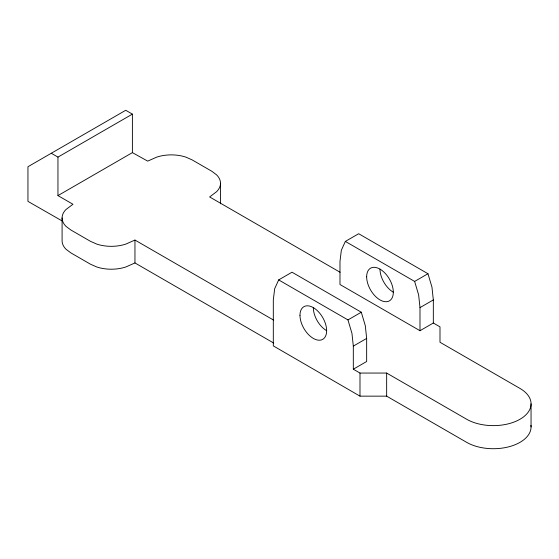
<?xml version="1.0" encoding="UTF-8"?>
<svg xmlns="http://www.w3.org/2000/svg" width="559" height="559" viewBox="0 0 559 559"><rect width="100%" height="100%" fill="white"/><g stroke="black" fill="none" stroke-linecap="round" stroke-linejoin="round"><path stroke-width="0.84" d="M278.668 279.912L347.957 319.916L351.953 333.367L353.316 346.112L353.316 369.206L366.655 361.505L366.655 338.412L365.293 325.666L361.296 312.222L292.008 272.212L278.668 279.912L274.672 288.744L273.309 299.917L273.309 345.895L359.989 396.149L386.653 396.149L466.667 442.344A37.719 21.773 0 0 0 509.053 446.739A37.719 21.773 0 0 0 530.945 425.322M433.33 323.011L433.33 299.917L431.967 287.172L427.97 273.728L358.675 233.725L345.343 241.418L341.346 250.257L339.984 261.423L339.984 284.517L419.991 330.711L433.33 323.011L439.996 326.861L439.996 342.262L520.003 388.449A37.719 21.773 0 0 1 520.003 419.25A37.719 21.773 0 0 1 466.667 419.25L386.653 373.056L359.989 373.056L353.316 369.206M57.954 157.107L132.392 114.127L132.392 152.621L57.954 195.601L57.954 157.107L51.288 153.257M347.957 319.916L361.296 312.222M345.343 241.418L414.631 281.422L427.97 273.728M353.316 346.112L366.655 338.412M419.991 330.711L419.991 307.618L433.33 299.917M273.714 320.167L134.957 240.056L125.894 244.073A29.201 16.854 0 0 1 96.693 244.073L90.446 241.306L70.797 229.959L66.004 226.353A29.201 16.854 0 0 1 66.004 209.499L72.963 204.266L57.954 195.601M273.714 343.051L134.957 262.94L125.894 266.957A29.201 16.854 0 0 1 96.693 266.957L90.446 264.19L70.797 252.843L66.004 249.237A29.201 16.854 0 0 1 62.091 240.81L62.091 217.926M132.392 152.621L147.695 161.125L156.702 157.135A29.201 16.854 0 0 1 185.895 157.135L192.142 159.902L211.798 171.25L216.585 174.855A29.201 16.854 0 0 1 216.585 191.709L209.632 196.943L340.096 272.268M62.454 221.133L27.95 201.373L27.95 166.729L125.726 110.277L132.392 114.127M414.631 281.422L418.628 294.873L419.991 307.618M531.05 403.85L531.05 426.943M386.653 373.056L386.653 396.149M359.989 373.056L359.989 396.149M220.498 183.282L220.498 203.811M134.957 240.056L134.957 262.94M393.319 292.217A18.859 10.887 60 0 1 379.987 269.124M326.652 330.711A18.859 10.887 60 0 1 313.313 307.618M299.98 315.311A18.859 10.887 60 0 0 319.979 340.193A18.859 10.887 60 0 0 319.979 313.529A18.859 10.887 60 0 0 299.98 315.311M366.655 276.817A18.859 10.887 60 0 0 386.653 301.706A18.859 10.887 60 0 0 386.653 275.035A18.859 10.887 60 0 0 366.655 276.817"/></g></svg>
